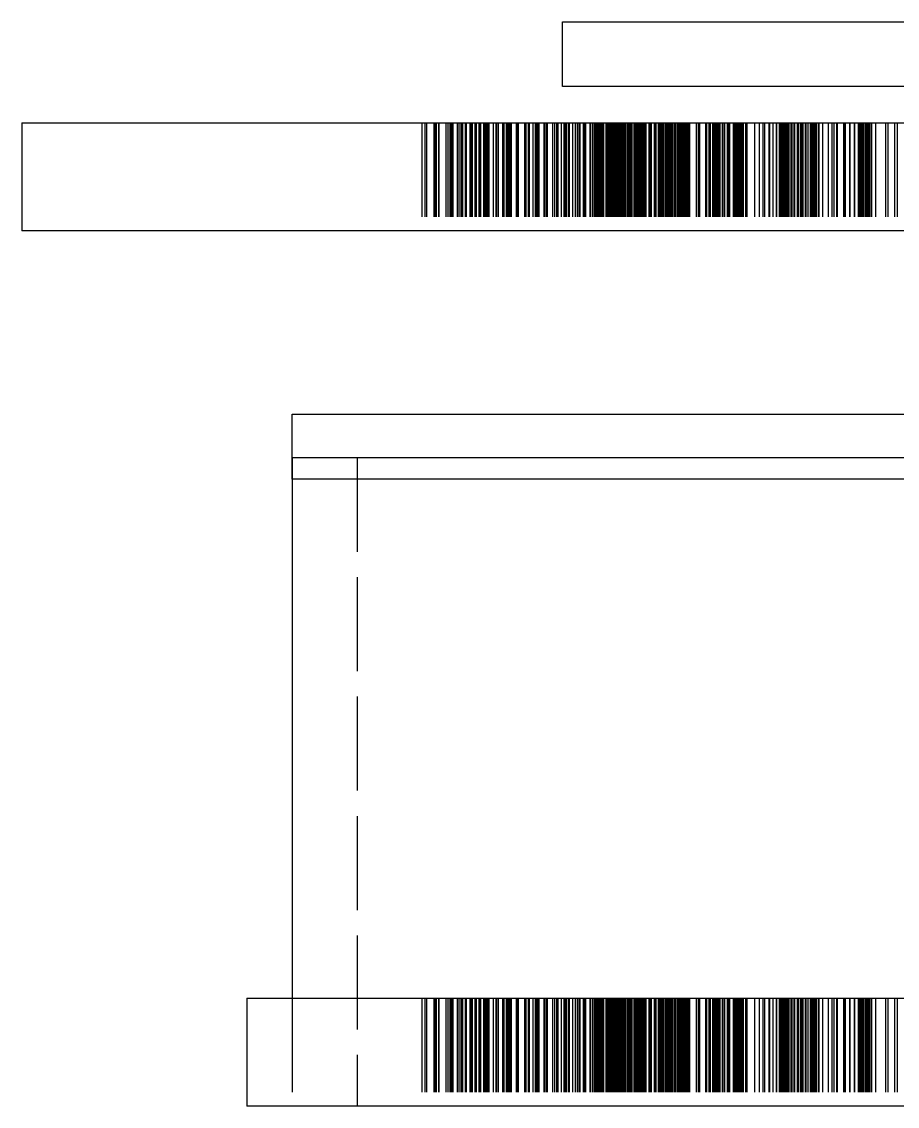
# Model space of a CAD drawing. Extents: x -3282 to 4846, y -1718 to 1845.
# Drawn here: x 4197.6 to 4278.6, y -467.9 to -367.6 of the extents above; entities that cross this region are included whole.
import ezdxf

# ---------------------------------------------------------------- set-up
doc = ezdxf.new("R2010")
doc.units = 0
doc.linetypes.add('DASHED', pattern=[11.05, 8.7, -2.35])
doc.linetypes.add('DOT', pattern=[2.2, 1.1, -1.1])
doc.layers.get('0').update_dxf_attribs({"linetype": 'CONTINUOUS'})
doc.layers.add('INVISIBLE', color=6, linetype='DOT')

msp = doc.modelspace()

# ---------------------------------------------------------------- linework, layer by layer
at = {"color": 1}
for p, q in [((4247.607727, -373.571621), (4247.607727, -367.571621)), ((4247.607727, -367.571621), (4435.107727, -367.571621)), ((4497.607727, -373.571621), (4247.607727, -373.571621)), ((4197.607727, -376.930308), (4547.607727, -376.930308)), ((4197.607727, -376.930308), (4197.607727, -386.930308)), ((4547.607727, -386.930308), (4197.607727, -386.930308)), ((4222.607727, -409.87264), (4222.607727, -403.87264)), ((4222.607727, -403.87264), (4447.607727, -403.87264)), ((4222.607727, -407.895823), (4222.607727, -457.895823)), ((4222.607727, -407.895823), (4522.607727, -407.895823)), ((4522.607727, -409.87264), (4222.607727, -409.87264)), ((4218.41165, -457.895823), (4526.803805, -457.895823)), ((4218.41165, -457.895823), (4218.41165, -467.895823)), ((4526.803805, -467.895823), (4218.41165, -467.895823))]:
    msp.add_line(p, q, dxfattribs=at)
at = {"layer": 'INVISIBLE', "linetype": 'DASHED'}
for p, q in [((4234.607548, -376.930308), (4234.607548, -386.930308)), ((4234.61281, -376.930308), (4234.61281, -386.930308)), ((4234.864891, -376.930308), (4234.864891, -386.930308)), ((4235.033026, -376.930308), (4235.033026, -386.930308)), ((4235.713895, -376.930308), (4235.713895, -386.930308)), ((4235.788042, -376.930308), (4235.788042, -386.930308)), ((4235.932193, -376.930308), (4235.932193, -386.930308)), ((4236.123492, -376.930308), (4236.123492, -386.930308)), ((4236.16253, -376.930308), (4236.16253, -386.930308)), ((4236.81636, -376.930308), (4236.81636, -386.930308)), ((4236.991093, -376.930308), (4236.991093, -386.930308)), ((4237.172733, -376.930308), (4237.172733, -386.930308)), ((4237.275912, -376.930308), (4237.275912, -386.930308)), ((4237.377764, -376.930308), (4237.377764, -386.930308)), ((4237.470136, -376.930308), (4237.470136, -386.930308)), ((4237.878896, -376.930308), (4237.878896, -386.930308)), ((4238.014228, -376.930308), (4238.014228, -386.930308)), ((4238.190572, -376.930308), (4238.190572, -386.930308)), ((4238.340436, -376.930308), (4238.340436, -386.930308)), ((4238.362089, -376.930308), (4238.362089, -386.930308)), ((4238.607555, -376.930308), (4238.607555, -386.930308)), ((4238.695577, -376.930308), (4238.695577, -386.930308)), ((4239.048618, -376.930308), (4239.048618, -386.930308)), ((4239.112616, -376.930308), (4239.112616, -386.930308)), ((4239.144435, -376.930308), (4239.144435, -386.930308)), ((4239.239812, -376.930308), (4239.239812, -386.930308)), ((4239.511448, -376.930308), (4239.511448, -386.930308)), ((4239.626313, -376.930308), (4239.626313, -386.930308)), ((4239.635796, -376.930308), (4239.635796, -386.930308)), ((4239.852989, -376.930308), (4239.852989, -386.930308)), ((4239.903708, -376.930308), (4239.903708, -386.930308)), ((4240.012749, -376.930308), (4240.012749, -386.930308)), ((4240.016762, -376.930308), (4240.016762, -386.930308)), ((4240.290685, -376.930308), (4240.290685, -386.930308)), ((4240.397809, -376.930308), (4240.397809, -386.930308)), ((4240.441187, -376.930308), (4240.441187, -386.930308)), ((4240.56185, -376.930308), (4240.56185, -386.930308)), ((4240.598652, -376.930308), (4240.598652, -386.930308)), ((4240.648323, -376.930308), (4240.648323, -386.930308)), ((4240.741418, -376.930308), (4240.741418, -386.930308)), ((4240.767781, -376.930308), (4240.767781, -386.930308)), ((4240.806802, -376.930308), (4240.806802, -386.930308)), ((4241.198115, -376.930308), (4241.198115, -386.930308)), ((4241.430491, -376.930308), (4241.430491, -386.930308)), ((4241.430764, -376.930308), (4241.430764, -386.930308)), ((4241.439682, -376.930308), (4241.439682, -386.930308)), ((4241.44521, -376.930308), (4241.44521, -386.930308)), ((4241.44995, -376.930308), (4241.44995, -386.930308)), ((4241.47201, -376.930308), (4241.47201, -386.930308)), ((4241.476959, -376.930308), (4241.476959, -386.930308)), ((4241.622568, -376.930308), (4241.622568, -386.930308)), ((4241.657101, -376.930308), (4241.657101, -386.930308)), ((4242.054854, -376.930308), (4242.054854, -386.930308)), ((4242.09894, -376.930308), (4242.09894, -386.930308)), ((4242.113605, -376.930308), (4242.113605, -386.930308)), ((4242.165123, -376.930308), (4242.165123, -386.930308)), ((4242.388121, -376.930308), (4242.388121, -386.930308)), ((4242.522734, -376.930308), (4242.522734, -386.930308)), ((4242.619929, -376.930308), (4242.619929, -386.930308)), ((4242.696005, -376.930308), (4242.696005, -386.930308)), ((4242.832177, -376.930308), (4242.832177, -386.930308)), ((4242.851356, -376.930308), (4242.851356, -386.930308)), ((4243.315258, -376.930308), (4243.315258, -386.930308)), ((4243.34711, -376.930308), (4243.34711, -386.930308)), ((4243.388496, -376.930308), (4243.388496, -386.930308)), ((4243.404924, -376.930308), (4243.404924, -386.930308)), ((4243.418494, -376.930308), (4243.418494, -386.930308)), ((4243.442095, -376.930308), (4243.442095, -386.930308)), ((4243.501639, -376.930308), (4243.501639, -386.930308)), ((4244.099326, -376.930308), (4244.099326, -386.930308)), ((4244.197968, -376.930308), (4244.197968, -386.930308)), ((4244.212544, -376.930308), (4244.212544, -386.930308)), ((4244.440731, -376.930308), (4244.440731, -386.930308)), ((4244.534282, -376.930308), (4244.534282, -386.930308)), ((4244.857912, -376.930308), (4244.857912, -386.930308)), ((4245.066343, -376.930308), (4245.066343, -386.930308)), ((4245.205561, -376.930308), (4245.205561, -386.930308)), ((4245.307594, -376.930308), (4245.307594, -386.930308)), ((4245.358262, -376.930308), (4245.358262, -386.930308)), ((4245.426275, -376.930308), (4245.426275, -386.930308)), ((4245.890905, -376.930308), (4245.890905, -386.930308)), ((4245.898799, -376.930308), (4245.898799, -386.930308)), ((4246.052916, -376.930308), (4246.052916, -386.930308)), ((4246.192588, -376.930308), (4246.192588, -386.930308)), ((4246.662495, -376.930308), (4246.662495, -386.930308)), ((4246.675128, -376.930308), (4246.675128, -386.930308)), ((4246.856413, -376.930308), (4246.856413, -386.930308)), ((4246.877462, -376.930308), (4246.877462, -386.930308)), ((4247.033279, -376.930308), (4247.033279, -386.930308)), ((4247.167564, -376.930308), (4247.167564, -386.930308)), ((4247.486853, -376.930308), (4247.486853, -386.930308)), ((4247.494099, -376.930308), (4247.494099, -386.930308)), ((4247.716556, -376.930308), (4247.716556, -386.930308)), ((4247.835922, -376.930308), (4247.835922, -386.930308)), ((4247.846886, -376.930308), (4247.846886, -386.930308)), ((4247.848779, -376.930308), (4247.848779, -386.930308)), ((4247.923457, -376.930308), (4247.923457, -386.930308)), ((4247.953563, -376.930308), (4247.953563, -386.930308)), ((4248.134126, -376.930308), (4248.134126, -386.930308)), ((4248.220515, -376.930308), (4248.220515, -386.930308)), ((4248.515861, -376.930308), (4248.515861, -386.930308)), ((4248.77616, -376.930308), (4248.77616, -386.930308)), ((4248.957066, -376.930308), (4248.957066, -386.930308)), ((4249.097664, -376.930308), (4249.097664, -386.930308)), ((4249.202657, -376.930308), (4249.202657, -386.930308)), ((4249.499418, -376.930308), (4249.499418, -386.930308)), ((4249.582703, -376.930308), (4249.582703, -386.930308)), ((4249.582734, -376.930308), (4249.582734, -386.930308)), ((4249.64679, -376.930308), (4249.64679, -386.930308)), ((4249.726039, -376.930308), (4249.726039, -386.930308)), ((4250.127506, -376.930308), (4250.127506, -386.930308)), ((4250.176735, -376.930308), (4250.176735, -386.930308)), ((4250.19966, -376.930308), (4250.19966, -386.930308)), ((4250.374685, -376.930308), (4250.374685, -386.930308)), ((4250.540069, -376.930308), (4250.540069, -386.930308)), ((4250.632267, -376.930308), (4250.632267, -386.930308)), ((4250.725371, -376.930308), (4250.725371, -386.930308)), ((4250.836007, -376.930308), (4250.836007, -386.930308)), ((4250.846933, -376.930308), (4250.846933, -386.930308)), ((4250.916171, -376.930308), (4250.916171, -386.930308)), ((4250.962545, -376.930308), (4250.962545, -386.930308)), ((4250.994, -376.930308), (4250.994, -386.930308)), ((4251.101582, -376.930308), (4251.101582, -386.930308)), ((4251.212758, -376.930308), (4251.212758, -386.930308)), ((4251.230879, -376.930308), (4251.230879, -386.930308)), ((4251.273532, -376.930308), (4251.273532, -386.930308)), ((4251.31126, -376.930308), (4251.31126, -386.930308)), ((4251.318506, -376.930308), (4251.318506, -386.930308)), ((4251.331234, -376.930308), (4251.331234, -386.930308)), ((4251.384864, -376.930308), (4251.384864, -386.930308)), ((4251.605914, -376.930308), (4251.605914, -386.930308)), ((4251.613756, -376.930308), (4251.613756, -386.930308)), ((4251.615129, -376.930308), (4251.615129, -386.930308)), ((4251.665573, -376.930308), (4251.665573, -386.930308)), ((4251.689486, -376.930308), (4251.689486, -386.930308)), ((4251.737041, -376.930308), (4251.737041, -386.930308)), ((4251.758951, -376.930308), (4251.758951, -386.930308)), ((4251.808332, -376.930308), (4251.808332, -386.930308)), ((4251.840239, -376.930308), (4251.840239, -386.930308)), ((4251.864639, -376.930308), (4251.864639, -386.930308)), ((4251.91385, -376.930308), (4251.91385, -386.930308)), ((4251.968306, -376.930308), (4251.968306, -386.930308)), ((4251.97706, -376.930308), (4251.97706, -386.930308)), ((4252.056068, -376.930308), (4252.056068, -386.930308)), ((4252.066347, -376.930308), (4252.066347, -386.930308)), ((4252.093055, -376.930308), (4252.093055, -386.930308)), ((4252.154685, -376.930308), (4252.154685, -386.930308)), ((4252.163447, -376.930308), (4252.163447, -386.930308)), ((4252.191551, -376.930308), (4252.191551, -386.930308)), ((4252.262002, -376.930308), (4252.262002, -386.930308)), ((4252.298978, -376.930308), (4252.298978, -386.930308)), ((4252.328339, -376.930308), (4252.328339, -386.930308)), ((4252.398585, -376.930308), (4252.398585, -386.930308)), ((4252.408483, -376.930308), (4252.408483, -386.930308)), ((4252.412424, -376.930308), (4252.412424, -386.930308)), ((4252.425891, -376.930308), (4252.425891, -386.930308)), ((4252.49371, -376.930308), (4252.49371, -386.930308)), ((4252.51275, -376.930308), (4252.51275, -386.930308)), ((4252.556334, -376.930308), (4252.556334, -386.930308)), ((4252.62564, -376.930308), (4252.62564, -386.930308)), ((4252.633626, -376.930308), (4252.633626, -386.930308)), ((4252.662224, -376.930308), (4252.662224, -386.930308)), ((4252.72934, -376.930308), (4252.72934, -386.930308)), ((4252.744429, -376.930308), (4252.744429, -386.930308)), ((4252.746301, -376.930308), (4252.746301, -386.930308)), ((4252.760419, -376.930308), (4252.760419, -386.930308)), ((4252.827821, -376.930308), (4252.827821, -386.930308)), ((4252.902346, -376.930308), (4252.902346, -386.930308)), ((4253.012259, -376.930308), (4253.012259, -386.930308)), ((4253.089216, -376.930308), (4253.089216, -386.930308)), ((4253.125431, -376.930308), (4253.125431, -386.930308)), ((4253.134705, -376.930308), (4253.134705, -386.930308)), ((4253.257204, -376.930308), (4253.257204, -386.930308)), ((4253.360589, -376.930308), (4253.360589, -386.930308)), ((4253.38825, -376.930308), (4253.38825, -386.930308)), ((4253.406021, -376.930308), (4253.406021, -386.930308)), ((4253.434148, -376.930308), (4253.434148, -386.930308)), ((4253.575785, -376.930308), (4253.575785, -386.930308)), ((4253.585995, -376.930308), (4253.585995, -386.930308)), ((4253.596802, -376.930308), (4253.596802, -386.930308)), ((4253.615309, -376.930308), (4253.615309, -386.930308)), ((4253.673584, -376.930308), (4253.673584, -386.930308)), ((4253.69091, -376.930308), (4253.69091, -386.930308)), ((4253.706729, -376.930308), (4253.706729, -386.930308)), ((4253.815948, -376.930308), (4253.815948, -386.930308)), ((4253.844789, -376.930308), (4253.844789, -386.930308)), ((4253.866034, -376.930308), (4253.866034, -386.930308)), ((4253.878198, -376.930308), (4253.878198, -386.930308)), ((4253.910964, -376.930308), (4253.910964, -386.930308)), ((4253.927079, -376.930308), (4253.927079, -386.930308)), ((4253.945967, -376.930308), (4253.945967, -386.930308)), ((4253.99531, -376.930308), (4253.99531, -386.930308)), ((4254.008258, -376.930308), (4254.008258, -386.930308)), ((4254.196768, -376.930308), (4254.196768, -386.930308)), ((4254.204676, -376.930308), (4254.204676, -386.930308)), ((4254.263073, -376.930308), (4254.263073, -386.930308)), ((4254.309687, -376.930308), (4254.309687, -386.930308)), ((4254.39918, -376.930308), (4254.39918, -386.930308)), ((4254.463387, -376.930308), (4254.463387, -386.930308)), ((4254.548718, -376.930308), (4254.548718, -386.930308)), ((4254.557686, -376.930308), (4254.557686, -386.930308)), ((4254.588367, -376.930308), (4254.588367, -386.930308)), ((4254.597451, -376.930308), (4254.597451, -386.930308)), ((4254.675842, -376.930308), (4254.675842, -386.930308)), ((4254.733605, -376.930308), (4254.733605, -386.930308)), ((4254.805266, -376.930308), (4254.805266, -386.930308)), ((4254.83185, -376.930308), (4254.83185, -386.930308)), ((4254.877154, -376.930308), (4254.877154, -386.930308)), ((4254.908584, -376.930308), (4254.908584, -386.930308)), ((4254.942764, -376.930308), (4254.942764, -386.930308)), ((4255.033711, -376.930308), (4255.033711, -386.930308)), ((4255.119509, -376.930308), (4255.119509, -386.930308)), ((4255.190989, -376.930308), (4255.190989, -386.930308)), ((4255.235094, -376.930308), (4255.235094, -386.930308)), ((4255.297591, -376.930308), (4255.297591, -386.930308)), ((4255.575801, -376.930308), (4255.575801, -386.930308)), ((4255.640271, -376.930308), (4255.640271, -386.930308)), ((4255.654947, -376.930308), (4255.654947, -386.930308)), ((4255.781682, -376.930308), (4255.781682, -386.930308)), ((4255.808746, -376.930308), (4255.808746, -386.930308)), ((4256.071061, -376.930308), (4256.071061, -386.930308)), ((4256.09379, -376.930308), (4256.09379, -386.930308)), ((4256.172886, -376.930308), (4256.172886, -386.930308)), ((4256.220036, -376.930308), (4256.220036, -386.930308)), ((4256.245076, -376.930308), (4256.245076, -386.930308)), ((4256.460445, -376.930308), (4256.460445, -386.930308)), ((4256.468748, -376.930308), (4256.468748, -386.930308)), ((4256.489936, -376.930308), (4256.489936, -386.930308)), ((4256.537645, -376.930308), (4256.537645, -386.930308)), ((4256.587105, -376.930308), (4256.587105, -386.930308)), ((4256.686159, -376.930308), (4256.686159, -386.930308)), ((4256.756452, -376.930308), (4256.756452, -386.930308)), ((4256.878755, -376.930308), (4256.878755, -386.930308)), ((4256.891317, -376.930308), (4256.891317, -386.930308)), ((4256.901012, -376.930308), (4256.901012, -386.930308)), ((4256.984024, -376.930308), (4256.984024, -386.930308)), ((4257.118236, -376.930308), (4257.118236, -386.930308)), ((4257.145298, -376.930308), (4257.145298, -386.930308)), ((4257.212696, -376.930308), (4257.212696, -386.930308)), ((4257.222195, -376.930308), (4257.222195, -386.930308)), ((4257.266555, -376.930308), (4257.266555, -386.930308)), ((4257.390075, -376.930308), (4257.390075, -386.930308)), ((4257.531504, -376.930308), (4257.531504, -386.930308)), ((4257.631287, -376.930308), (4257.631287, -386.930308)), ((4257.706198, -376.930308), (4257.706198, -386.930308)), ((4257.750381, -376.930308), (4257.750381, -386.930308)), ((4257.893361, -376.930308), (4257.893361, -386.930308)), ((4257.925239, -376.930308), (4257.925239, -386.930308)), ((4257.982084, -376.930308), (4257.982084, -386.930308)), ((4258.034478, -376.930308), (4258.034478, -386.930308)), ((4258.193904, -376.930308), (4258.193904, -386.930308)), ((4258.200622, -376.930308), (4258.200622, -386.930308)), ((4258.290059, -376.930308), (4258.290059, -386.930308)), ((4258.366639, -376.930308), (4258.366639, -386.930308)), ((4258.421795, -376.930308), (4258.421795, -386.930308)), ((4258.440982, -376.930308), (4258.440982, -386.930308)), ((4258.529709, -376.930308), (4258.529709, -386.930308)), ((4258.537583, -376.930308), (4258.537583, -386.930308)), ((4258.605712, -376.930308), (4258.605712, -386.930308)), ((4258.718987, -376.930308), (4258.718987, -386.930308)), ((4258.727831, -376.930308), (4258.727831, -386.930308)), ((4258.742396, -376.930308), (4258.742396, -386.930308)), ((4258.810303, -376.930308), (4258.810303, -386.930308)), ((4258.8366, -376.930308), (4258.8366, -386.930308)), ((4258.96513, -376.930308), (4258.96513, -386.930308)), ((4259.04748, -376.930308), (4259.04748, -386.930308)), ((4259.063025, -376.930308), (4259.063025, -386.930308)), ((4259.104267, -376.930308), (4259.104267, -386.930308)), ((4259.169098, -376.930308), (4259.169098, -386.930308)), ((4259.231778, -376.930308), (4259.231778, -386.930308)), ((4259.357277, -376.930308), (4259.357277, -386.930308)), ((4259.964476, -376.930308), (4259.964476, -386.930308)), ((4260.133947, -376.930308), (4260.133947, -386.930308)), ((4260.25912, -376.930308), (4260.25912, -386.930308)), ((4260.836879, -376.930308), (4260.836879, -386.930308)), ((4260.887851, -376.930308), (4260.887851, -386.930308)), ((4260.901544, -376.930308), (4260.901544, -386.930308)), ((4261.127046, -376.930308), (4261.127046, -386.930308)), ((4261.20026, -376.930308), (4261.20026, -386.930308)), ((4261.26696, -376.930308), (4261.26696, -386.930308)), ((4261.4652, -376.930308), (4261.4652, -386.930308)), ((4261.473393, -376.930308), (4261.473393, -386.930308)), ((4261.581212, -376.930308), (4261.581212, -386.930308)), ((4261.638674, -376.930308), (4261.638674, -386.930308)), ((4261.671607, -376.930308), (4261.671607, -386.930308)), ((4261.675868, -376.930308), (4261.675868, -386.930308)), ((4261.695691, -376.930308), (4261.695691, -386.930308)), ((4261.732516, -376.930308), (4261.732516, -386.930308)), ((4261.73556, -376.930308), (4261.73556, -386.930308)), ((4261.857759, -376.930308), (4261.857759, -386.930308)), ((4261.866517, -376.930308), (4261.866517, -386.930308)), ((4261.941323, -376.930308), (4261.941323, -386.930308)), ((4262.061518, -376.930308), (4262.061518, -386.930308)), ((4262.085616, -376.930308), (4262.085616, -386.930308)), ((4262.102959, -376.930308), (4262.102959, -386.930308)), ((4262.153761, -376.930308), (4262.153761, -386.930308)), ((4262.365701, -376.930308), (4262.365701, -386.930308)), ((4262.422866, -376.930308), (4262.422866, -386.930308)), ((4262.434477, -376.930308), (4262.434477, -386.930308)), ((4262.578211, -376.930308), (4262.578211, -386.930308)), ((4262.82873, -376.930308), (4262.82873, -386.930308)), ((4262.939579, -376.930308), (4262.939579, -386.930308)), ((4263.049998, -376.930308), (4263.049998, -386.930308)), ((4263.374792, -376.930308), (4263.374792, -386.930308)), ((4263.412385, -376.930308), (4263.412385, -386.930308)), ((4263.442863, -376.930308), (4263.442863, -386.930308)), ((4263.578002, -376.930308), (4263.578002, -386.930308)), ((4263.621441, -376.930308), (4263.621441, -386.930308)), ((4263.661647, -376.930308), (4263.661647, -386.930308)), ((4263.678764, -376.930308), (4263.678764, -386.930308)), ((4263.71133, -376.930308), (4263.71133, -386.930308)), ((4263.785022, -376.930308), (4263.785022, -386.930308)), ((4263.790256, -376.930308), (4263.790256, -386.930308)), ((4263.86021, -376.930308), (4263.86021, -386.930308)), ((4263.914609, -376.930308), (4263.914609, -386.930308)), ((4263.920529, -376.930308), (4263.920529, -386.930308)), ((4263.926229, -376.930308), (4263.926229, -386.930308)), ((4263.964225, -376.930308), (4263.964225, -386.930308)), ((4264.050356, -376.930308), (4264.050356, -386.930308)), ((4264.056676, -376.930308), (4264.056676, -386.930308)), ((4264.111564, -376.930308), (4264.111564, -386.930308)), ((4264.14444, -376.930308), (4264.14444, -386.930308)), ((4264.20374, -376.930308), (4264.20374, -386.930308)), ((4264.222951, -376.930308), (4264.222951, -386.930308)), ((4264.279065, -376.930308), (4264.279065, -386.930308)), ((4264.313755, -376.930308), (4264.313755, -386.930308)), ((4264.527634, -376.930308), (4264.527634, -386.930308)), ((4264.557794, -376.930308), (4264.557794, -386.930308)), ((4264.651912, -376.930308), (4264.651912, -386.930308)), ((4265.358229, -376.930308), (4265.358229, -386.930308)), ((4265.771082, -376.930308), (4265.771082, -386.930308)), ((4266.122827, -376.930308), (4266.122827, -386.930308)), ((4266.276249, -376.930308), (4266.276249, -386.930308)), ((4266.679719, -376.930308), (4266.679719, -386.930308)), ((4266.743374, -376.930308), (4266.743374, -386.930308)), ((4267.052978, -376.930308), (4267.052978, -386.930308)), ((4267.34923, -376.930308), (4267.34923, -386.930308)), ((4267.370548, -376.930308), (4267.370548, -386.930308)), ((4267.62609, -376.930308), (4267.62609, -386.930308)), ((4267.672148, -376.930308), (4267.672148, -386.930308)), ((4267.690223, -376.930308), (4267.690223, -386.930308)), ((4267.748518, -376.930308), (4267.748518, -386.930308)), ((4267.77442, -376.930308), (4267.77442, -386.930308)), ((4267.920966, -376.930308), (4267.920966, -386.930308)), ((4267.928064, -376.930308), (4267.928064, -386.930308)), ((4268.001935, -376.930308), (4268.001935, -386.930308)), ((4268.021259, -376.930308), (4268.021259, -386.930308)), ((4268.099043, -376.930308), (4268.099043, -386.930308)), ((4268.153862, -376.930308), (4268.153862, -386.930308)), ((4268.258055, -376.930308), (4268.258055, -386.930308)), ((4268.265491, -376.930308), (4268.265491, -386.930308)), ((4268.328822, -376.930308), (4268.328822, -386.930308)), ((4268.429747, -376.930308), (4268.429747, -386.930308)), ((4268.44983, -376.930308), (4268.44983, -386.930308)), ((4268.506244, -376.930308), (4268.506244, -386.930308)), ((4268.520089, -376.930308), (4268.520089, -386.930308)), ((4268.723383, -376.930308), (4268.723383, -386.930308)), ((4268.802216, -376.930308), (4268.802216, -386.930308)), ((4268.976584, -376.930308), (4268.976584, -386.930308)), ((4269.051619, -376.930308), (4269.051619, -386.930308)), ((4269.31128, -376.930308), (4269.31128, -386.930308)), ((4269.416814, -376.930308), (4269.416814, -386.930308)), ((4269.590605, -376.930308), (4269.590605, -386.930308)), ((4269.71337, -376.930308), (4269.71337, -386.930308)), ((4269.820308, -376.930308), (4269.820308, -386.930308)), ((4270.021143, -376.930308), (4270.021143, -386.930308)), ((4270.056561, -376.930308), (4270.056561, -386.930308)), ((4270.089471, -376.930308), (4270.089471, -386.930308)), ((4270.269046, -376.930308), (4270.269046, -386.930308)), ((4270.484479, -376.930308), (4270.484479, -386.930308)), ((4270.589436, -376.930308), (4270.589436, -386.930308)), ((4270.617569, -376.930308), (4270.617569, -386.930308)), ((4270.643831, -376.930308), (4270.643831, -386.930308)), ((4270.725762, -376.930308), (4270.725762, -386.930308)), ((4270.729283, -376.930308), (4270.729283, -386.930308)), ((4270.776697, -376.930308), (4270.776697, -386.930308)), ((4270.784926, -376.930308), (4270.784926, -386.930308)), ((4270.81812, -376.930308), (4270.81812, -386.930308)), ((4270.848444, -376.930308), (4270.848444, -386.930308)), ((4270.909029, -376.930308), (4270.909029, -386.930308)), ((4270.913518, -376.930308), (4270.913518, -386.930308)), ((4270.952768, -376.930308), (4270.952768, -386.930308)), ((4271.019816, -376.930308), (4271.019816, -386.930308)), ((4271.033989, -376.930308), (4271.033989, -386.930308)), ((4271.075857, -376.930308), (4271.075857, -386.930308)), ((4271.268167, -376.930308), (4271.268167, -386.930308)), ((4271.274491, -376.930308), (4271.274491, -386.930308)), ((4271.30745, -376.930308), (4271.30745, -386.930308)), ((4271.627199, -376.930308), (4271.627199, -386.930308)), ((4272.16899, -376.930308), (4272.16899, -386.930308)), ((4272.505318, -376.930308), (4272.505318, -386.930308)), ((4272.681055, -376.930308), (4272.681055, -386.930308)), ((4272.924518, -376.930308), (4272.924518, -386.930308)), ((4272.987657, -376.930308), (4272.987657, -386.930308)), ((4273.572595, -376.930308), (4273.572595, -386.930308)), ((4273.6251, -376.930308), (4273.6251, -386.930308)), ((4273.741962, -376.930308), (4273.741962, -386.930308)), ((4274.147798, -376.930308), (4274.147798, -386.930308)), ((4274.179664, -376.930308), (4274.179664, -386.930308)), ((4274.57313, -376.930308), (4274.57313, -386.930308)), ((4274.607703, -376.930308), (4274.607703, -386.930308)), ((4274.928989, -376.930308), (4274.928989, -386.930308)), ((4275.015185, -376.930308), (4275.015185, -386.930308)), ((4275.097134, -376.930308), (4275.097134, -386.930308)), ((4275.211201, -376.930308), (4275.211201, -386.930308)), ((4275.281433, -376.930308), (4275.281433, -386.930308)), ((4275.306884, -376.930308), (4275.306884, -386.930308)), ((4275.359133, -376.930308), (4275.359133, -386.930308)), ((4275.406474, -376.930308), (4275.406474, -386.930308)), ((4275.410134, -376.930308), (4275.410134, -386.930308)), ((4275.544341, -376.930308), (4275.544341, -386.930308)), ((4275.545593, -376.930308), (4275.545593, -386.930308)), ((4275.551288, -376.930308), (4275.551288, -386.930308)), ((4275.625785, -376.930308), (4275.625785, -386.930308)), ((4275.687558, -376.930308), (4275.687558, -386.930308)), ((4275.730847, -376.930308), (4275.730847, -386.930308)), ((4275.81248, -376.930308), (4275.81248, -386.930308)), ((4275.81827, -376.930308), (4275.81827, -386.930308)), ((4275.867359, -376.930308), (4275.867359, -386.930308)), ((4275.944603, -376.930308), (4275.944603, -386.930308)), ((4275.959791, -376.930308), (4275.959791, -386.930308)), ((4276.002009, -376.930308), (4276.002009, -386.930308)), ((4276.157693, -376.930308), (4276.157693, -386.930308)), ((4276.533961, -376.930308), (4276.533961, -386.930308)), ((4277.477317, -376.930308), (4277.477317, -386.930308)), ((4277.684438, -376.930308), (4277.684438, -386.930308)), ((4278.29979, -376.930308), (4278.29979, -386.930308)), ((4278.541149, -376.930308), (4278.541149, -386.930308)), ((4278.551058, -376.930308), (4278.551058, -386.930308)), ((4228.607727, -407.895823), (4228.607727, -467.895823)), ((4222.607727, -457.895823), (4222.607727, -467.895823)), ((4234.607548, -457.895823), (4234.607548, -467.895823)), ((4234.61281, -457.895823), (4234.61281, -467.895823)), ((4234.864891, -457.895823), (4234.864891, -467.895823)), ((4235.033026, -457.895823), (4235.033026, -467.895823)), ((4235.713895, -457.895823), (4235.713895, -467.895823)), ((4235.788041, -457.895823), (4235.788041, -467.895823)), ((4235.932193, -457.895823), (4235.932193, -467.895823)), ((4236.123493, -457.895823), (4236.123493, -467.895823)), ((4236.16253, -457.895823), (4236.16253, -467.895823)), ((4236.81636, -457.895823), (4236.81636, -467.895823)), ((4236.991093, -457.895823), (4236.991093, -467.895823)), ((4237.172733, -457.895823), (4237.172733, -467.895823)), ((4237.275912, -457.895823), (4237.275912, -467.895823)), ((4237.377763, -457.895823), (4237.377763, -467.895823)), ((4237.470136, -457.895823), (4237.470136, -467.895823)), ((4237.878897, -457.895823), (4237.878897, -467.895823)), ((4238.014228, -457.895823), (4238.014228, -467.895823)), ((4238.190572, -457.895823), (4238.190572, -467.895823)), ((4238.340436, -457.895823), (4238.340436, -467.895823)), ((4238.362089, -457.895823), (4238.362089, -467.895823)), ((4238.607555, -457.895823), (4238.607555, -467.895823)), ((4238.695577, -457.895823), (4238.695577, -467.895823)), ((4239.048618, -457.895823), (4239.048618, -467.895823)), ((4239.112618, -457.895823), (4239.112618, -467.895823)), ((4239.144435, -457.895823), (4239.144435, -467.895823)), ((4239.23981, -457.895823), (4239.23981, -467.895823)), ((4239.511448, -457.895823), (4239.511448, -467.895823)), ((4239.626312, -457.895823), (4239.626312, -467.895823)), ((4239.635798, -457.895823), (4239.635798, -467.895823)), ((4239.852989, -457.895823), (4239.852989, -467.895823)), ((4239.903708, -457.895823), (4239.903708, -467.895823)), ((4240.012749, -457.895823), (4240.012749, -467.895823)), ((4240.01676, -457.895823), (4240.01676, -467.895823)), ((4240.290686, -457.895823), (4240.290686, -467.895823)), ((4240.397809, -457.895823), (4240.397809, -467.895823)), ((4240.441187, -457.895823), (4240.441187, -467.895823)), ((4240.56185, -457.895823), (4240.56185, -467.895823)), ((4240.598652, -457.895823), (4240.598652, -467.895823)), ((4240.648322, -457.895823), (4240.648322, -467.895823)), ((4240.741419, -457.895823), (4240.741419, -467.895823)), ((4240.767781, -457.895823), (4240.767781, -467.895823)), ((4240.806804, -457.895823), (4240.806804, -467.895823)), ((4241.198114, -457.895823), (4241.198114, -467.895823)), ((4241.430491, -457.895823), (4241.430491, -467.895823)), ((4241.430764, -457.895823), (4241.430764, -467.895823)), ((4241.439679, -457.895823), (4241.439679, -467.895823)), ((4241.44521, -457.895823), (4241.44521, -467.895823)), ((4241.44995, -457.895823), (4241.44995, -467.895823)), ((4241.47201, -457.895823), (4241.47201, -467.895823)), ((4241.47696, -457.895823), (4241.47696, -467.895823)), ((4241.622568, -457.895823), (4241.622568, -467.895823)), ((4241.657101, -457.895823), (4241.657101, -467.895823)), ((4242.054854, -457.895823), (4242.054854, -467.895823)), ((4242.09894, -457.895823), (4242.09894, -467.895823)), ((4242.113605, -457.895823), (4242.113605, -467.895823)), ((4242.165123, -457.895823), (4242.165123, -467.895823)), ((4242.38812, -457.895823), (4242.38812, -467.895823)), ((4242.522733, -457.895823), (4242.522733, -467.895823)), ((4242.619931, -457.895823), (4242.619931, -467.895823)), ((4242.696005, -457.895823), (4242.696005, -467.895823)), ((4242.832177, -457.895823), (4242.832177, -467.895823)), ((4242.851357, -457.895823), (4242.851357, -467.895823)), ((4243.315258, -457.895823), (4243.315258, -467.895823)), ((4243.34711, -457.895823), (4243.34711, -467.895823)), ((4243.388496, -457.895823), (4243.388496, -467.895823)), ((4243.404924, -457.895823), (4243.404924, -467.895823)), ((4243.418494, -457.895823), (4243.418494, -467.895823)), ((4243.442095, -457.895823), (4243.442095, -467.895823)), ((4243.501637, -457.895823), (4243.501637, -467.895823)), ((4244.099326, -457.895823), (4244.099326, -467.895823)), ((4244.197968, -457.895823), (4244.197968, -467.895823)), ((4244.212543, -457.895823), (4244.212543, -467.895823)), ((4244.440731, -457.895823), (4244.440731, -467.895823)), ((4244.534282, -457.895823), (4244.534282, -467.895823)), ((4244.857913, -457.895823), (4244.857913, -467.895823)), ((4245.066345, -457.895823), (4245.066345, -467.895823)), ((4245.205561, -457.895823), (4245.205561, -467.895823)), ((4245.307594, -457.895823), (4245.307594, -467.895823)), ((4245.358262, -457.895823), (4245.358262, -467.895823)), ((4245.426275, -457.895823), (4245.426275, -467.895823)), ((4245.890905, -457.895823), (4245.890905, -467.895823)), ((4245.898799, -457.895823), (4245.898799, -467.895823)), ((4246.052915, -457.895823), (4246.052915, -467.895823)), ((4246.192586, -457.895823), (4246.192586, -467.895823)), ((4246.662494, -457.895823), (4246.662494, -467.895823)), ((4246.675128, -457.895823), (4246.675128, -467.895823)), ((4246.856413, -457.895823), (4246.856413, -467.895823)), ((4246.877462, -457.895823), (4246.877462, -467.895823)), ((4247.033279, -457.895823), (4247.033279, -467.895823)), ((4247.167564, -457.895823), (4247.167564, -467.895823)), ((4247.486854, -457.895823), (4247.486854, -467.895823)), ((4247.494099, -457.895823), (4247.494099, -467.895823)), ((4247.716556, -457.895823), (4247.716556, -467.895823)), ((4247.835922, -457.895823), (4247.835922, -467.895823)), ((4247.846886, -457.895823), (4247.846886, -467.895823)), ((4247.848779, -457.895823), (4247.848779, -467.895823)), ((4247.923457, -457.895823), (4247.923457, -467.895823)), ((4247.953563, -457.895823), (4247.953563, -467.895823)), ((4248.134128, -457.895823), (4248.134128, -467.895823)), ((4248.220515, -457.895823), (4248.220515, -467.895823)), ((4248.515861, -457.895823), (4248.515861, -467.895823)), ((4248.77616, -457.895823), (4248.77616, -467.895823)), ((4248.957066, -457.895823), (4248.957066, -467.895823)), ((4249.097664, -457.895823), (4249.097664, -467.895823)), ((4249.202657, -457.895823), (4249.202657, -467.895823)), ((4249.499417, -457.895823), (4249.499417, -467.895823)), ((4249.582703, -457.895823), (4249.582703, -467.895823)), ((4249.582734, -457.895823), (4249.582734, -467.895823)), ((4249.64679, -457.895823), (4249.64679, -467.895823)), ((4249.726038, -457.895823), (4249.726038, -467.895823)), ((4250.127506, -457.895823), (4250.127506, -467.895823)), ((4250.176735, -457.895823), (4250.176735, -467.895823)), ((4250.199659, -457.895823), (4250.199659, -467.895823)), ((4250.374685, -457.895823), (4250.374685, -467.895823)), ((4250.540069, -457.895823), (4250.540069, -467.895823)), ((4250.632267, -457.895823), (4250.632267, -467.895823)), ((4250.725372, -457.895823), (4250.725372, -467.895823)), ((4250.836007, -457.895823), (4250.836007, -467.895823)), ((4250.846933, -457.895823), (4250.846933, -467.895823)), ((4250.916171, -457.895823), (4250.916171, -467.895823)), ((4250.962545, -457.895823), (4250.962545, -467.895823)), ((4250.994, -457.895823), (4250.994, -467.895823)), ((4251.101582, -457.895823), (4251.101582, -467.895823)), ((4251.212758, -457.895823), (4251.212758, -467.895823)), ((4251.230879, -457.895823), (4251.230879, -467.895823)), ((4251.273532, -457.895823), (4251.273532, -467.895823)), ((4251.31126, -457.895823), (4251.31126, -467.895823)), ((4251.318506, -457.895823), (4251.318506, -467.895823)), ((4251.331235, -457.895823), (4251.331235, -467.895823)), ((4251.384864, -457.895823), (4251.384864, -467.895823)), ((4251.605914, -457.895823), (4251.605914, -467.895823)), ((4251.613756, -457.895823), (4251.613756, -467.895823)), ((4251.615129, -457.895823), (4251.615129, -467.895823)), ((4251.665573, -457.895823), (4251.665573, -467.895823)), ((4251.689486, -457.895823), (4251.689486, -467.895823)), ((4251.737041, -457.895823), (4251.737041, -467.895823)), ((4251.758951, -457.895823), (4251.758951, -467.895823)), ((4251.808334, -457.895823), (4251.808334, -467.895823)), ((4251.840239, -457.895823), (4251.840239, -467.895823)), ((4251.864639, -457.895823), (4251.864639, -467.895823)), ((4251.91385, -457.895823), (4251.91385, -467.895823)), ((4251.968306, -457.895823), (4251.968306, -467.895823)), ((4251.97706, -457.895823), (4251.97706, -467.895823)), ((4252.056068, -457.895823), (4252.056068, -467.895823)), ((4252.066347, -457.895823), (4252.066347, -467.895823)), ((4252.093055, -457.895823), (4252.093055, -467.895823)), ((4252.154685, -457.895823), (4252.154685, -467.895823)), ((4252.163447, -457.895823), (4252.163447, -467.895823)), ((4252.191551, -457.895823), (4252.191551, -467.895823)), ((4252.262002, -457.895823), (4252.262002, -467.895823)), ((4252.298978, -457.895823), (4252.298978, -467.895823)), ((4252.328339, -457.895823), (4252.328339, -467.895823)), ((4252.398585, -457.895823), (4252.398585, -467.895823)), ((4252.408483, -457.895823), (4252.408483, -467.895823)), ((4252.412424, -457.895823), (4252.412424, -467.895823)), ((4252.425891, -457.895823), (4252.425891, -467.895823)), ((4252.49371, -457.895823), (4252.49371, -467.895823)), ((4252.51275, -457.895823), (4252.51275, -467.895823)), ((4252.556334, -457.895823), (4252.556334, -467.895823)), ((4252.62564, -457.895823), (4252.62564, -467.895823)), ((4252.633626, -457.895823), (4252.633626, -467.895823)), ((4252.662224, -457.895823), (4252.662224, -467.895823)), ((4252.72934, -457.895823), (4252.72934, -467.895823)), ((4252.744429, -457.895823), (4252.744429, -467.895823)), ((4252.746301, -457.895823), (4252.746301, -467.895823)), ((4252.760419, -457.895823), (4252.760419, -467.895823)), ((4252.827821, -457.895823), (4252.827821, -467.895823)), ((4252.902346, -457.895823), (4252.902346, -467.895823)), ((4253.012259, -457.895823), (4253.012259, -467.895823)), ((4253.089216, -457.895823), (4253.089216, -467.895823)), ((4253.125431, -457.895823), (4253.125431, -467.895823)), ((4253.134705, -457.895823), (4253.134705, -467.895823)), ((4253.257204, -457.895823), (4253.257204, -467.895823)), ((4253.360589, -457.895823), (4253.360589, -467.895823)), ((4253.388249, -457.895823), (4253.388249, -467.895823)), ((4253.406019, -457.895823), (4253.406019, -467.895823)), ((4253.434148, -457.895823), (4253.434148, -467.895823)), ((4253.575785, -457.895823), (4253.575785, -467.895823)), ((4253.585995, -457.895823), (4253.585995, -467.895823)), ((4253.596802, -457.895823), (4253.596802, -467.895823)), ((4253.615309, -457.895823), (4253.615309, -467.895823)), ((4253.673584, -457.895823), (4253.673584, -467.895823)), ((4253.69091, -457.895823), (4253.69091, -467.895823)), ((4253.706729, -457.895823), (4253.706729, -467.895823)), ((4253.815948, -457.895823), (4253.815948, -467.895823)), ((4253.844789, -457.895823), (4253.844789, -467.895823)), ((4253.866034, -457.895823), (4253.866034, -467.895823)), ((4253.878198, -457.895823), (4253.878198, -467.895823)), ((4253.910964, -457.895823), (4253.910964, -467.895823)), ((4253.927079, -457.895823), (4253.927079, -467.895823)), ((4253.945967, -457.895823), (4253.945967, -467.895823)), ((4253.99531, -457.895823), (4253.99531, -467.895823)), ((4254.008258, -457.895823), (4254.008258, -467.895823)), ((4254.196768, -457.895823), (4254.196768, -467.895823)), ((4254.204676, -457.895823), (4254.204676, -467.895823)), ((4254.263073, -457.895823), (4254.263073, -467.895823)), ((4254.309687, -457.895823), (4254.309687, -467.895823)), ((4254.39918, -457.895823), (4254.39918, -467.895823)), ((4254.463387, -457.895823), (4254.463387, -467.895823)), ((4254.548718, -457.895823), (4254.548718, -467.895823)), ((4254.557687, -457.895823), (4254.557687, -467.895823)), ((4254.588367, -457.895823), (4254.588367, -467.895823)), ((4254.597451, -457.895823), (4254.597451, -467.895823)), ((4254.675842, -457.895823), (4254.675842, -467.895823)), ((4254.733605, -457.895823), (4254.733605, -467.895823)), ((4254.805266, -457.895823), (4254.805266, -467.895823)), ((4254.83185, -457.895823), (4254.83185, -467.895823)), ((4254.877154, -457.895823), (4254.877154, -467.895823)), ((4254.908584, -457.895823), (4254.908584, -467.895823)), ((4254.942764, -457.895823), (4254.942764, -467.895823)), ((4255.033711, -457.895823), (4255.033711, -467.895823)), ((4255.119509, -457.895823), (4255.119509, -467.895823)), ((4255.190989, -457.895823), (4255.190989, -467.895823)), ((4255.235094, -457.895823), (4255.235094, -467.895823)), ((4255.297591, -457.895823), (4255.297591, -467.895823)), ((4255.575801, -457.895823), (4255.575801, -467.895823)), ((4255.640271, -457.895823), (4255.640271, -467.895823)), ((4255.654947, -457.895823), (4255.654947, -467.895823)), ((4255.781682, -457.895823), (4255.781682, -467.895823)), ((4255.808746, -457.895823), (4255.808746, -467.895823)), ((4256.071063, -457.895823), (4256.071063, -467.895823)), ((4256.09379, -457.895823), (4256.09379, -467.895823)), ((4256.172886, -457.895823), (4256.172886, -467.895823)), ((4256.220037, -457.895823), (4256.220037, -467.895823)), ((4256.245076, -457.895823), (4256.245076, -467.895823)), ((4256.460445, -457.895823), (4256.460445, -467.895823)), ((4256.468748, -457.895823), (4256.468748, -467.895823)), ((4256.489936, -457.895823), (4256.489936, -467.895823)), ((4256.537645, -457.895823), (4256.537645, -467.895823)), ((4256.587105, -457.895823), (4256.587105, -467.895823)), ((4256.686159, -457.895823), (4256.686159, -467.895823)), ((4256.756452, -457.895823), (4256.756452, -467.895823)), ((4256.878755, -457.895823), (4256.878755, -467.895823)), ((4256.891317, -457.895823), (4256.891317, -467.895823)), ((4256.901012, -457.895823), (4256.901012, -467.895823)), ((4256.984024, -457.895823), (4256.984024, -467.895823)), ((4257.118236, -457.895823), (4257.118236, -467.895823)), ((4257.145298, -457.895823), (4257.145298, -467.895823)), ((4257.212696, -457.895823), (4257.212696, -467.895823)), ((4257.222195, -457.895823), (4257.222195, -467.895823)), ((4257.266555, -457.895823), (4257.266555, -467.895823)), ((4257.390075, -457.895823), (4257.390075, -467.895823)), ((4257.531504, -457.895823), (4257.531504, -467.895823)), ((4257.631286, -457.895823), (4257.631286, -467.895823)), ((4257.706198, -457.895823), (4257.706198, -467.895823)), ((4257.750381, -457.895823), (4257.750381, -467.895823)), ((4257.89336, -457.895823), (4257.89336, -467.895823)), ((4257.925239, -457.895823), (4257.925239, -467.895823)), ((4257.982084, -457.895823), (4257.982084, -467.895823)), ((4258.034478, -457.895823), (4258.034478, -467.895823)), ((4258.193904, -457.895823), (4258.193904, -467.895823)), ((4258.200622, -457.895823), (4258.200622, -467.895823)), ((4258.290059, -457.895823), (4258.290059, -467.895823)), ((4258.366639, -457.895823), (4258.366639, -467.895823)), ((4258.421795, -457.895823), (4258.421795, -467.895823)), ((4258.440982, -457.895823), (4258.440982, -467.895823)), ((4258.529709, -457.895823), (4258.529709, -467.895823)), ((4258.537583, -457.895823), (4258.537583, -467.895823)), ((4258.605712, -457.895823), (4258.605712, -467.895823)), ((4258.718987, -457.895823), (4258.718987, -467.895823)), ((4258.727831, -457.895823), (4258.727831, -467.895823)), ((4258.742396, -457.895823), (4258.742396, -467.895823)), ((4258.810303, -457.895823), (4258.810303, -467.895823)), ((4258.8366, -457.895823), (4258.8366, -467.895823)), ((4258.965131, -457.895823), (4258.965131, -467.895823)), ((4259.04748, -457.895823), (4259.04748, -467.895823)), ((4259.063025, -457.895823), (4259.063025, -467.895823)), ((4259.104267, -457.895823), (4259.104267, -467.895823)), ((4259.169098, -457.895823), (4259.169098, -467.895823)), ((4259.231778, -457.895823), (4259.231778, -467.895823)), ((4259.357277, -457.895823), (4259.357277, -467.895823)), ((4259.964476, -457.895823), (4259.964476, -467.895823)), ((4260.133947, -457.895823), (4260.133947, -467.895823)), ((4260.25912, -457.895823), (4260.25912, -467.895823)), ((4260.836879, -457.895823), (4260.836879, -467.895823)), ((4260.887851, -457.895823), (4260.887851, -467.895823)), ((4260.901546, -457.895823), (4260.901546, -467.895823)), ((4261.127046, -457.895823), (4261.127046, -467.895823)), ((4261.20026, -457.895823), (4261.20026, -467.895823)), ((4261.26696, -457.895823), (4261.26696, -467.895823)), ((4261.4652, -457.895823), (4261.4652, -467.895823)), ((4261.473393, -457.895823), (4261.473393, -467.895823)), ((4261.581212, -457.895823), (4261.581212, -467.895823)), ((4261.638674, -457.895823), (4261.638674, -467.895823)), ((4261.671607, -457.895823), (4261.671607, -467.895823)), ((4261.675868, -457.895823), (4261.675868, -467.895823)), ((4261.695691, -457.895823), (4261.695691, -467.895823)), ((4261.732516, -457.895823), (4261.732516, -467.895823)), ((4261.73556, -457.895823), (4261.73556, -467.895823)), ((4261.857759, -457.895823), (4261.857759, -467.895823)), ((4261.866517, -457.895823), (4261.866517, -467.895823)), ((4261.941323, -457.895823), (4261.941323, -467.895823)), ((4262.061518, -457.895823), (4262.061518, -467.895823)), ((4262.085616, -457.895823), (4262.085616, -467.895823)), ((4262.102959, -457.895823), (4262.102959, -467.895823)), ((4262.153761, -457.895823), (4262.153761, -467.895823)), ((4262.365701, -457.895823), (4262.365701, -467.895823)), ((4262.422866, -457.895823), (4262.422866, -467.895823)), ((4262.434476, -457.895823), (4262.434476, -467.895823)), ((4262.578211, -457.895823), (4262.578211, -467.895823)), ((4262.82873, -457.895823), (4262.82873, -467.895823)), ((4262.939578, -457.895823), (4262.939578, -467.895823)), ((4263.049998, -457.895823), (4263.049998, -467.895823)), ((4263.374792, -457.895823), (4263.374792, -467.895823)), ((4263.412385, -457.895823), (4263.412385, -467.895823)), ((4263.442863, -457.895823), (4263.442863, -467.895823)), ((4263.578002, -457.895823), (4263.578002, -467.895823)), ((4263.621441, -457.895823), (4263.621441, -467.895823)), ((4263.661647, -457.895823), (4263.661647, -467.895823)), ((4263.678764, -457.895823), (4263.678764, -467.895823)), ((4263.71133, -457.895823), (4263.71133, -467.895823)), ((4263.785022, -457.895823), (4263.785022, -467.895823)), ((4263.790256, -457.895823), (4263.790256, -467.895823)), ((4263.86021, -457.895823), (4263.86021, -467.895823)), ((4263.914609, -457.895823), (4263.914609, -467.895823)), ((4263.920529, -457.895823), (4263.920529, -467.895823)), ((4263.92623, -457.895823), (4263.92623, -467.895823)), ((4263.964225, -457.895823), (4263.964225, -467.895823)), ((4264.050356, -457.895823), (4264.050356, -467.895823)), ((4264.056676, -457.895823), (4264.056676, -467.895823)), ((4264.111564, -457.895823), (4264.111564, -467.895823)), ((4264.14444, -457.895823), (4264.14444, -467.895823)), ((4264.20374, -457.895823), (4264.20374, -467.895823)), ((4264.222951, -457.895823), (4264.222951, -467.895823)), ((4264.279065, -457.895823), (4264.279065, -467.895823)), ((4264.313755, -457.895823), (4264.313755, -467.895823)), ((4264.527634, -457.895823), (4264.527634, -467.895823)), ((4264.557794, -457.895823), (4264.557794, -467.895823)), ((4264.651912, -457.895823), (4264.651912, -467.895823)), ((4265.358229, -457.895823), (4265.358229, -467.895823)), ((4265.771082, -457.895823), (4265.771082, -467.895823)), ((4266.122827, -457.895823), (4266.122827, -467.895823)), ((4266.276251, -457.895823), (4266.276251, -467.895823)), ((4266.679719, -457.895823), (4266.679719, -467.895823)), ((4266.743374, -457.895823), (4266.743374, -467.895823)), ((4267.052978, -457.895823), (4267.052978, -467.895823)), ((4267.34923, -457.895823), (4267.34923, -467.895823)), ((4267.370548, -457.895823), (4267.370548, -467.895823)), ((4267.62609, -457.895823), (4267.62609, -467.895823)), ((4267.672149, -457.895823), (4267.672149, -467.895823)), ((4267.690223, -457.895823), (4267.690223, -467.895823)), ((4267.748518, -457.895823), (4267.748518, -467.895823)), ((4267.774419, -457.895823), (4267.774419, -467.895823)), ((4267.920966, -457.895823), (4267.920966, -467.895823)), ((4267.928064, -457.895823), (4267.928064, -467.895823)), ((4268.001935, -457.895823), (4268.001935, -467.895823)), ((4268.021259, -457.895823), (4268.021259, -467.895823)), ((4268.099043, -457.895823), (4268.099043, -467.895823)), ((4268.153862, -457.895823), (4268.153862, -467.895823)), ((4268.258055, -457.895823), (4268.258055, -467.895823)), ((4268.265491, -457.895823), (4268.265491, -467.895823)), ((4268.328822, -457.895823), (4268.328822, -467.895823)), ((4268.429747, -457.895823), (4268.429747, -467.895823)), ((4268.44983, -457.895823), (4268.44983, -467.895823)), ((4268.506244, -457.895823), (4268.506244, -467.895823)), ((4268.520088, -457.895823), (4268.520088, -467.895823)), ((4268.723383, -457.895823), (4268.723383, -467.895823)), ((4268.802216, -457.895823), (4268.802216, -467.895823)), ((4268.976584, -457.895823), (4268.976584, -467.895823)), ((4269.051619, -457.895823), (4269.051619, -467.895823)), ((4269.31128, -457.895823), (4269.31128, -467.895823)), ((4269.416815, -457.895823), (4269.416815, -467.895823)), ((4269.590605, -457.895823), (4269.590605, -467.895823)), ((4269.71337, -457.895823), (4269.71337, -467.895823)), ((4269.820308, -457.895823), (4269.820308, -467.895823)), ((4270.021143, -457.895823), (4270.021143, -467.895823)), ((4270.056561, -457.895823), (4270.056561, -467.895823)), ((4270.089471, -457.895823), (4270.089471, -467.895823)), ((4270.269046, -457.895823), (4270.269046, -467.895823)), ((4270.484479, -457.895823), (4270.484479, -467.895823)), ((4270.589436, -457.895823), (4270.589436, -467.895823)), ((4270.617569, -457.895823), (4270.617569, -467.895823)), ((4270.643831, -457.895823), (4270.643831, -467.895823)), ((4270.725762, -457.895823), (4270.725762, -467.895823)), ((4270.729283, -457.895823), (4270.729283, -467.895823)), ((4270.776697, -457.895823), (4270.776697, -467.895823)), ((4270.784926, -457.895823), (4270.784926, -467.895823)), ((4270.81812, -457.895823), (4270.81812, -467.895823)), ((4270.848444, -457.895823), (4270.848444, -467.895823)), ((4270.909029, -457.895823), (4270.909029, -467.895823)), ((4270.913518, -457.895823), (4270.913518, -467.895823)), ((4270.952768, -457.895823), (4270.952768, -467.895823)), ((4271.019816, -457.895823), (4271.019816, -467.895823)), ((4271.033989, -457.895823), (4271.033989, -467.895823)), ((4271.075857, -457.895823), (4271.075857, -467.895823)), ((4271.268167, -457.895823), (4271.268167, -467.895823)), ((4271.274491, -457.895823), (4271.274491, -467.895823)), ((4271.30745, -457.895823), (4271.30745, -467.895823)), ((4271.627199, -457.895823), (4271.627199, -467.895823)), ((4272.168992, -457.895823), (4272.168992, -467.895823)), ((4272.505318, -457.895823), (4272.505318, -467.895823)), ((4272.681055, -457.895823), (4272.681055, -467.895823)), ((4272.924518, -457.895823), (4272.924518, -467.895823)), ((4272.987657, -457.895823), (4272.987657, -467.895823)), ((4273.572595, -457.895823), (4273.572595, -467.895823)), ((4273.625099, -457.895823), (4273.625099, -467.895823)), ((4273.741962, -457.895823), (4273.741962, -467.895823)), ((4274.147798, -457.895823), (4274.147798, -467.895823)), ((4274.179664, -457.895823), (4274.179664, -467.895823)), ((4274.57313, -457.895823), (4274.57313, -467.895823)), ((4274.607702, -457.895823), (4274.607702, -467.895823)), ((4274.928989, -457.895823), (4274.928989, -467.895823)), ((4275.015185, -457.895823), (4275.015185, -467.895823)), ((4275.097134, -457.895823), (4275.097134, -467.895823)), ((4275.211201, -457.895823), (4275.211201, -467.895823)), ((4275.281433, -457.895823), (4275.281433, -467.895823)), ((4275.306884, -457.895823), (4275.306884, -467.895823)), ((4275.359133, -457.895823), (4275.359133, -467.895823)), ((4275.406474, -457.895823), (4275.406474, -467.895823)), ((4275.410135, -457.895823), (4275.410135, -467.895823)), ((4275.544341, -457.895823), (4275.544341, -467.895823)), ((4275.545593, -457.895823), (4275.545593, -467.895823)), ((4275.551288, -457.895823), (4275.551288, -467.895823)), ((4275.625785, -457.895823), (4275.625785, -467.895823)), ((4275.687558, -457.895823), (4275.687558, -467.895823)), ((4275.730847, -457.895823), (4275.730847, -467.895823)), ((4275.81248, -457.895823), (4275.81248, -467.895823)), ((4275.81827, -457.895823), (4275.81827, -467.895823)), ((4275.867359, -457.895823), (4275.867359, -467.895823)), ((4275.944603, -457.895823), (4275.944603, -467.895823)), ((4275.959791, -457.895823), (4275.959791, -467.895823)), ((4276.002009, -457.895823), (4276.002009, -467.895823)), ((4276.157693, -457.895823), (4276.157693, -467.895823)), ((4276.533961, -457.895823), (4276.533961, -467.895823)), ((4277.477317, -457.895823), (4277.477317, -467.895823)), ((4277.684438, -457.895823), (4277.684438, -467.895823)), ((4278.29979, -457.895823), (4278.29979, -467.895823)), ((4278.541149, -457.895823), (4278.541149, -467.895823)), ((4278.55106, -457.895823), (4278.55106, -467.895823))]:
    msp.add_line(p, q, dxfattribs=at)

doc.saveas('drawing.dxf')
